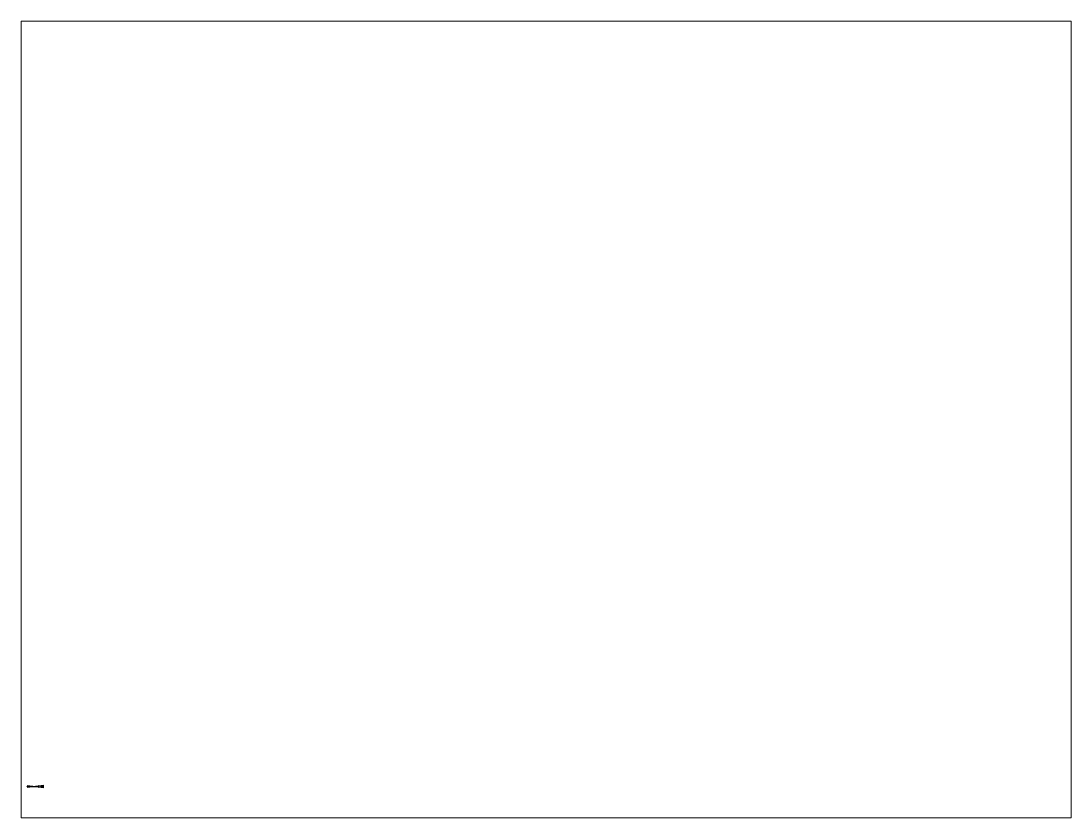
# Paper-space layout 'Layout1' of a CAD drawing. Header units: metres. Extents: x 26 to 231, y 20 to 176.
# The model-space entities are those that its viewports show. They can reach past a viewport. Long polylines and large blocks are cut down to what shows.
import ezdxf

# ---------------------------------------------------------------- set-up
doc = ezdxf.new("R2010")
doc.units = ezdxf.units.M
doc.header["$LTSCALE"] = 0.2

msp = doc.modelspace()

# ---------------------------------------------------------------- linework, layer by layer
for p, q in [((0, 0.37), (6.8, -0.38)), ((6.8, 0.37), (0, -0.38))]:
    msp.add_line(p, q)
msp.add_lwpolyline([(0, 0.08), (4.75, 0.08), (4.75, 0.37), (6.8, 0), (4.75, -0.38), (4.75, -0.08), (0, -0.08)], close=True)

psp = doc.layouts.get("Layout1")

# ---------------------------------------------------------------- viewports
at = {"layer": '0'}
psp.add_viewport(center=(128.5, 97.5), size=(205.6, 156), view_center_point=(210, 148.5), view_height=322.4409, dxfattribs=at)

doc.saveas('drawing.dxf')
